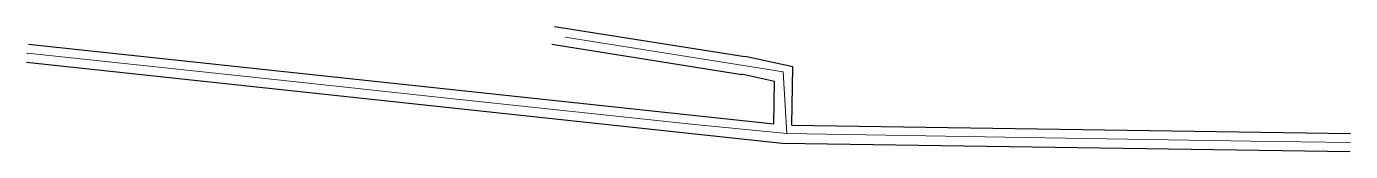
# Model space of a CAD drawing. Header units: metres. Extents: x 403517 to 403774, y 4592448 to 4592473.
import ezdxf

# ---------------------------------------------------------------- set-up
doc = ezdxf.new("R2010")
doc.units = ezdxf.units.M
doc.header["$MEASUREMENT"] = 0
doc.layers.add('GEOFENCE', color=3, linetype='Continuous', lineweight=0)
doc.layers.add('INIT_COORD', color=5, linetype='Continuous', lineweight=0)

msp = doc.modelspace()

# ---------------------------------------------------------------- linework, layer by layer
at = {"extrusion": (0.4778896259721017, -0.07558851697830314, 0.8751616316368455), "elevation": -154321.4000071292, "flags": 128}
msp.add_lwpolyline([(4599138.018787997, 278977.184467675), (4599138.018787997, 278934.5452187275)], dxfattribs=at)
at = {"extrusion": (1.036642820235873e-05, -1.109937838632237e-06, 0.9999999999456526), "elevation": -99.92507870128256, "flags": 128}
msp.add_lwpolyline([(403517.2961748571, 4592469.239505521), (403661.7749506248, 4592453.770102081)], dxfattribs=at)
at = {"extrusion": (0.4778896259730483, -0.07558851697864845, 0.8751616316362989), "elevation": -154321.378192175, "flags": 128}
msp.add_lwpolyline([(4599134.518855862, 278977.1844691078), (4599134.518855861, 278934.5452201602)], dxfattribs=at)
at = {"extrusion": (0.000591715886357305, 0.005428490557965313, 0.9999850905701404), "elevation": 25069.93421876095, "flags": 128}
msp.add_lwpolyline([(403516.9104916746, 4592397.33370682), (403663.3763294189, 4592381.651314098), (403773.4441523316, 4592379.997694694)], dxfattribs=at)
at = {"extrusion": (0.0005917158863142575, 0.005428490557844425, 0.9999850905701413), "elevation": 25069.93421818841, "flags": 128}
msp.add_lwpolyline([(403665.2589436141, 4592385.123425352), (403665.4288949107, 4592396.435683293), (403656.2013596671, 4592398.411854838)], dxfattribs=at)
at = {"extrusion": (0.0005917158866181699, 0.005428490557920621, 0.9999850905701406), "elevation": 25069.93421866102, "flags": 128}
msp.add_lwpolyline([(403661.7618652367, 4592385.34418359), (403661.8861236233, 4592393.615040881), (403655.4684182962, 4592394.98945846)], dxfattribs=at)
at = {"extrusion": (0.0005100538061895782, -7.662753090656468e-06, 0.9999998698931902), "elevation": 71.68704094894292, "flags": 128}
msp.add_lwpolyline([(403665.2690186653, 4592453.550139322), (403773.5068045514, 4592451.924037702)], dxfattribs=at)
at = {"layer": 'GEOFENCE'}
for p, q in [((403655.8960752417, 4592465.117451187, -99.0703925204507), (403621.2982143215, 4592470.592265682, -79.75681113353302)), ((403517.1088646728, 4592467.499585168, -99.00120028334393), (403566.8247037014, 4592462.176489321, -99.00172156732629)), ((403663.5314665425, 4592463.870668023, -99.06814231859725), (403655.8960752417, 4592465.117451187, -99.0703925204507)), ((403664.2832913516, 4592451.894416927, -99.00357325660814), (403663.5314665425, 4592463.870668023, -99.06814231859725)), ((403566.8247037014, 4592462.176489321, -99.00172156732629), (403596.6542071186, 4592458.982631811, -99.00203433771568)), ((403596.6542071186, 4592458.982631811, -99.00203433771568), (403646.3700461473, 4592453.659535964, -99.00255562169626)), ((403646.3700461473, 4592453.659535964, -99.00255562169626), (403664.2832913516, 4592451.894416927, -99.00357325660814)), ((403664.2832913516, 4592451.894416927, -99.00357325660814), (403714.2764753957, 4592451.069238774, -99.02867592026877)), ((403714.2764753957, 4592451.069238774, -99.02867592026877), (403754.2718939326, 4592450.464192789, -99.04905766226184)), ((403754.2718939326, 4592450.464192789, -99.04905766226184), (403773.4825134062, 4592450.173576798, -99.05884743078938))]:
    msp.add_line(p, q, dxfattribs=at)
at = {"layer": 'INIT_COORD'}
msp.add_point((403517.1088646728, 4592467.499585168, -99.00120028334393), dxfattribs=at)

doc.saveas('drawing.dxf')
